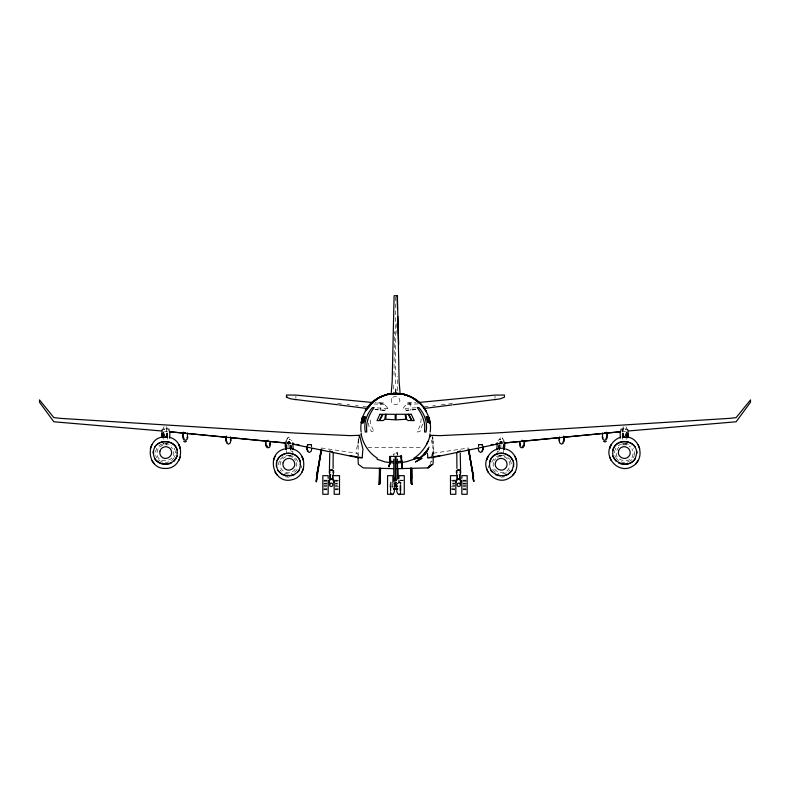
<?xml version="1.0" encoding="UTF-8"?>
<svg xmlns="http://www.w3.org/2000/svg" width="790" height="790" viewBox="0 0 790 790"><rect width="100%" height="100%" fill="white"/><g stroke="black" fill="none" stroke-linecap="round" stroke-linejoin="round"><path stroke-width="0.59" stroke-dasharray="3.95 2.96" d="M395.563 296.961L395.395 386.754M431.696 456.798L431.982 453.974L433.256 453.223L433.266 448.463L431.034 438.618M394.013 375.23L394.368 331.533M393.835 385.066L393.42 393.667M358.038 444.345L358.344 438.934M358.324 438.588L358.038 457.706M503.477 454.062L503.704 450.507M499.32 441.61L499.122 444.415L499.803 441.521C498.401 442.361 504.958 442.923 501.68 441.61L502.499 443.229M622.658 431.103L623.29 429.138L622.757 429.474L623.537 430.609L623.241 431.794M622.619 431.676L622.787 429.256M500.643 448.276L501.176 441.61L500.406 442.291L501.225 441.61L500.406 442.291M287.916 446.863L288.409 441.61L287.955 443.427M626.144 439.467L626.263 438.332M493.553 462.417C490.718 471.334 504.454 477.012 508.75 468.717C513.194 461.844 504.287 452.956 497.414 457.371M301.395 467.887L301.691 465.735M614.531 452.976L614.867 450.517M422.719 424.082L419.964 431.528L417.209 432.002L420.557 424.497L421.317 417.387M278.347 464.658L279.729 459.928M634.419 455.415L634.775 452.976L633.402 448.246M163.471 431.794L164.29 435.734M432.525 455.475L433.266 450.665M432.525 455.593L433.266 451.031M358.966 438.618L356.734 448.463L356.744 453.223L358.018 453.974L358.305 456.798M625.413 435.784L626.381 432.031M306.905 446.873L307.458 444.316L311.102 444.415L311.675 446.469M478.503 446.024L478.878 444.316L479.965 444.365M500.761 443.427L501.176 441.61L500.307 443.229M167.144 439.349L167.529 437.779M479.115 444.316L478.582 446.469L479.145 444.415M478.325 446.469L478.878 444.316L479.965 444.434M306.905 446.469L307.478 444.415L308.298 444.434M625.71 435.734L626.529 431.794M430.382 463.76L431.31 460.925L430.017 464.224M162.987 443.832L166.73 444.049L166.996 443.328M286.968 439.349L288.587 437.077L291.964 440.652M308.811 444.365L308.031 445.037L310.45 444.8L309.285 444.731M622.757 443.832L626.5 444.049L626.796 443.328M158.119 448.73C150.722 466.89 183.013 462.654 171.173 446.992M174.452 456.946L175.133 455.415M633.402 457.706L634.084 456.185M156.598 448.246L155.225 452.976L155.581 455.415M491.736 462.199L494.372 457.953M615.203 449.767L615.884 448.246M286.701 439.615L287.57 437.729M163.204 428.536L164.073 426.679M307.646 445.817L308.13 444.8M287.501 443.229L288.32 441.61C285.012 442.933 291.668 442.351 290.197 441.521L290.848 444.029M289.456 455.277L288.587 455.346L290.582 455.247M494.372 460.412L495.695 458.674M618.827 446.992C606.987 462.654 639.278 466.89 631.882 448.73M415.896 409.497L406.307 410.287L402.93 408.479L407.443 403.028L415.896 402.752M498.036 440.652L501.413 437.077L503.299 439.615M280.252 459.276L283.422 456.452L288.488 455.178M508.681 471.344L509.748 470.04M622.115 428.832L623.873 426.679M174.116 457.706L172.497 459.662A10.398 10.398 0 0 1 165.357 462.436M297.247 469.388L295.628 471.344A10.398 10.398 0 0 1 291.095 473.812M159.422 446.992L163.165 444.849L167.46 444.849M618.195 445.777C621.799 442.805 627.497 442.805 631.111 445.777M158.889 445.777C162.503 442.805 168.201 442.805 171.805 445.777M629.709 461.163L631.812 459.662M499.389 450.715L496.95 452.068L497.799 452.137M375.003 409.497L384.582 410.287L387.969 408.479L383.456 403.028L375.003 402.752M166.73 444.049L167.243 443.832M626.5 444.049L627.013 443.832M506.578 472.845L501.512 474.119M627.27 462.13L628.899 461.488M383.456 403.028L380.82 403.463L380.434 410.287M496.446 456.452L500.643 455.287M499.29 455.129L501.413 455.346L500.524 455.198M500.04 442.222L500.643 442.094M498.154 443.99L504.188 442.993M433.256 453.223L468.668 447.989M415.896 409.615L406.307 410.287M498.154 443.763L502.983 443.141M498.954 443.674L502.272 443.259M622.54 444.849L626.835 444.849L630.578 446.992M504.978 476.735L501.512 477.15A13.726 13.726 0 0 1 498.065 476.735M415.896 407.808L402.93 408.479M424.358 406.81L427.992 406.386M432.831 405.813L435.25 405.527M441.294 404.816L447.347 404.095M448.552 403.957L453.391 403.384M418.315 403.888L406.307 404.45M622.332 431.567L625.601 431.241M292.201 452.137L293.05 452.068L290.611 450.715M480.715 444.731L479.55 444.8L481.969 445.037L481.604 444.365L478.898 444.415M308.031 444.385L307.211 444.316L309.285 444.484M310.036 444.365L311.122 444.316L311.497 446.024M309.048 444.484L310.282 444.434M480.715 444.484L482.789 444.415L481.703 444.365L482.522 444.415L483.095 446.469M310.036 444.434L311.102 444.415M481.703 444.434L482.522 444.415L483.095 446.873M309.048 444.385L310.282 444.365M480.715 444.385L481.94 444.365M407.443 403.028L413.476 402.979M367.863 447.338L422.255 447.328M323.742 480.172L327.06 480.172M335.276 480.172L337.488 480.172M400.056 480.172L403.364 480.172M452.512 480.172L454.724 480.172M462.94 480.172L466.258 480.172M323.742 480.537L327.06 480.537M335.276 480.537L338.594 480.537M400.056 480.537L403.364 480.537M451.406 480.537L454.724 480.537M462.94 480.537L466.258 480.537M323.742 481.584L327.06 481.584M335.276 481.584L337.488 481.584M452.512 481.584L454.724 481.584M462.94 481.584L466.258 481.584M323.742 483.134L327.06 483.134M335.276 483.134L337.488 483.134M452.512 483.134L454.724 483.134M462.94 483.134L466.258 483.134M323.742 483.727L327.06 483.727M335.276 483.727L337.488 483.727M452.512 483.727L454.724 483.727M462.94 483.727L466.258 483.727M323.742 484.961L327.06 484.961M335.276 484.961L337.488 484.961M389.569 484.961L392.887 484.961M452.512 484.961L454.724 484.961M462.94 484.961L466.258 484.961M323.742 485.85L327.06 485.85M335.276 485.85L337.488 485.85M452.512 485.85L454.724 485.85M462.94 485.85L466.258 485.85M323.742 486.808L327.06 486.808M335.276 486.808L338.594 486.808M389.569 486.808L392.887 486.808M451.406 486.808L454.724 486.808M462.94 486.808L466.258 486.808M323.742 488.358L327.06 488.358M335.276 488.358L338.594 488.358M451.406 488.358L454.724 488.358M462.94 488.358L466.258 488.358M323.742 489.405L327.06 489.405M335.276 489.405L338.594 489.405M451.406 489.405L454.724 489.405M462.94 489.405L466.258 489.405M323.742 489.77L327.06 489.77M335.276 489.77L337.488 489.77M452.512 489.77L454.724 489.77M462.94 489.77L466.258 489.77M377.423 402.979L381.955 403.028M384.582 404.45L373.788 404.006M479.718 444.365L480.952 444.385M308.06 444.365L309.285 444.385M481.189 444.365L481.969 444.385M387.969 408.479L375.003 407.808M479.718 444.434L480.952 444.484M384.582 410.287L375.003 409.615M164.399 431.241L167.668 431.567M337.498 403.384L342.337 403.957M347.175 404.529L349.595 404.816M355.648 405.527L358.068 405.813M362.906 406.386L366.53 406.81M288.488 474.119L283.422 472.845M285.022 476.735L288.488 477.15A13.726 13.726 0 0 0 291.935 476.735M287.728 443.259L291.046 443.674M287.017 443.141L291.846 443.763M501.512 455.178L506.578 456.452L509.748 459.276M289.357 455.287L293.554 456.452M321.332 447.989L356.744 453.223M285.812 442.993L291.846 443.99M289.357 448.276L288.824 441.61L289.594 442.291L288.775 441.61L289.96 442.222M408.934 403.028L410.069 403.463L410.454 410.287M161.101 461.488L162.73 462.13M292.586 457.371C284.716 452.324 275.641 464.105 282.553 470.425C288.064 476.459 298.926 470.208 296.447 462.417M158.188 459.662L160.291 461.163M615.884 457.706L617.504 459.662A10.398 10.398 0 0 0 624.643 462.436M492.753 469.388L494.372 471.344A10.398 10.398 0 0 0 498.905 473.812M295.628 457.953L298.265 462.199M280.252 470.04L281.319 471.344M166.127 426.679L167.885 428.832M294.305 458.674L295.628 460.412M431.429 435.339L432.782 437.364L433.147 443.476L432.782 437.364M289.693 443.229L288.824 441.61L289.239 443.427M163.619 432.031L164.587 435.784M481.87 444.8L482.354 445.817M625.927 426.679L626.796 428.536M510.271 459.928L511.653 464.658M174.116 448.246L174.797 449.767M614.867 455.415L615.548 456.946M155.916 456.185L156.598 457.706M163.204 443.328L163.5 444.049M502.43 437.729L503.033 439.349M623.004 443.328L623.27 444.049M310.855 444.415L311.418 446.469L310.885 444.316M502.045 443.427L501.591 441.61L502.085 446.863M622.471 437.779L622.856 439.349M166.759 431.794L166.463 430.609L167.213 429.256L166.71 429.138L167.381 431.676M488.309 465.735L488.605 467.887M370.145 419.974L370.767 424.497L374.114 432.002L371.359 431.528L368.92 426.373L368.456 423.045M175.133 450.517L175.469 452.976M163.737 438.332L163.856 439.467M432.782 437.848L433.266 455.791M286.296 450.507L286.523 454.062M397.617 390.596L397.321 376.465M396.807 323.505L396.965 333.568M494.994 395.978L494.994 398.437M397.735 454.823L397.735 452.374L394.022 452.374L394.022 454.823M397.449 455.642L397.449 453.292L393.805 453.292L393.805 455.642M392.887 483.727L392.887 488.358M295.894 395.978L295.894 398.437M391.682 398.535L391.682 402.594C393.42 405.231 397.775 405.25 399.503 402.594C401.764 397.469 394.437 394.25 391.682 398.535M499.803 439.349L500.524 439.734L499.803 439.349M623.27 428.289L624.011 428.674L623.27 428.289M290.197 439.349L289.476 439.734L290.197 439.349M166.73 428.289L165.989 428.674L166.73 428.289"/><path stroke-width="1.19" d="M333.084 468.431L333.183 453.341M460.244 453.341L460.56 469.467M402.219 466.959C398.96 431.33 404.618 493.414 401.123 456.561M499.359 449.638L499.221 445.333L499.004 448.997L499.221 445.866L499.221 446.39M379.082 484.487L379.467 468.302L380.553 468.253L380.188 483.648L379.082 484.487L379.891 483.648L380.257 468.253M379.378 484.487L379.595 475.244M167.213 437.137L167.312 433.819L167.47 436.791M290.641 449.638L290.779 445.333L290.997 448.997L290.779 445.866L290.779 446.39M286.237 449.638L286.385 445.333L286.385 445.866M162.789 437.137L162.918 433.819L162.789 437.314M169.672 438.085L169.87 433.236L168.734 428.94M627.783 436.87L627.922 433.236L627.695 436.475M293.149 449.757L292.804 442.647M504.297 448.601L504.454 445.135L504.188 448.819M362.166 422.828L362.205 422.206M622.53 436.791L622.688 433.819L622.787 437.137M162.701 437.779L162.918 434.273M429.395 422.591L427.746 416.636L429.079 419.431L429.474 422.907L429.385 421.712M293.05 444.187L358.403 457.736L362.166 457.736L362.916 449.115L359.539 435.32L349.931 435.626L295.46 433.068L60.109 418.344L53.858 417.604L39.5 399.908L39.5 402.248L53.858 421.781L161.13 430.925M317.392 475.244C316.928 470.307 315.941 489.988 316.514 478.039L321.135 449.184M316.494 481.337L321.244 450.389M627.803 437.255L628.001 430.195L626.796 428.94L625.512 429.326M361.899 419.204C359.638 431.251 364.921 409.595 361.929 419.016L362.126 418.651M504.326 449.401L504.82 445.066L503.665 440.652M306.905 446.873L307.458 451.288L309.285 452.473L311.122 451.288L311.872 448.424M362.6 419.016C365.918 409.348 359.035 433.552 363.015 417.337M366.56 428.417C366.392 420.665 369.76 413.644 374.114 407.541L372.554 407.541C366.639 413.841 363.489 423.509 365.316 432.002L366.728 432.002L366.58 428.575M519.563 442.361L520.116 446.755L520.966 447.644L522.94 447.644L524.343 445.451L523.977 440.642M563.971 441.689L563.606 436.88M362.205 418.404L362.926 416.636L361.405 422.591M367.913 407.541C362.462 414.227 359.934 423.479 361.119 432.002M361.761 420.527L361.474 422.245M362.768 419.016L363.064 417.831M164.35 436.88C144.886 437.295 145.913 469.142 165.357 468.45C183.122 469.122 186.43 441.185 169.366 437.295M284.459 448.977C265.084 453.509 273.133 485.425 292.488 479.599C307.547 476.153 307.517 452.423 292.488 448.977M361.83 419.342L361.455 422.206L361.672 421.139M430.185 432.002C433.187 412.192 415.619 393.232 395.8 393.371M362.245 420.527L361.85 422.897L362.926 417.337M362.877 419.016L362.995 418.108M513.619 466.663L513.619 462.723M152.974 453.006L153.25 451.041M276.382 462.723L276.382 466.663M316.207 481.337L317.096 475.244M622.688 434.273L622.856 433.118L622.668 437.344L623.29 437.127M389.964 458.19L390.507 456.62L390.507 462.407L388.966 466.633L389.993 460.995L389.924 456.413L401.577 456.334L401.597 458.141M390.507 456.62L389.253 466.633M390.211 456.63L390.211 462.407L388.966 466.633M230.542 440.623L230.542 438.164M306.658 446.469L306.658 448.927L308.06 450.665M519.81 441.926L520.383 445.451M559.458 438.164L559.458 440.623M359.154 437.522L359.539 435.32M265.44 441.926L265.993 445.451L267.8 446.39M316.444 476.044L321.629 449.214L316.741 476.044M332.294 479.283L333.686 472.124L332.718 470.208L331.464 469.922L330.21 470.208L329.252 472.124L330.645 479.283L332.294 479.283L330.645 479.283M459.355 479.283L460.748 472.124L459.79 470.208L458.536 469.922L457.282 470.208L456.314 472.124L457.706 479.283L459.355 479.283L457.706 479.283M329.252 481.387L330.645 474.583M456.314 481.387L457.479 475.718M183.458 432.278L182.905 437.917L183.458 439.22L185.294 440.405L187.121 439.22L187.684 437.917L187.309 433.137M226.394 436.88L226.029 441.689M266.023 440.642L265.657 445.451L267.06 447.644L269.035 447.644L269.884 446.755L270.437 442.361M602.691 433.137L602.316 437.917L602.879 439.22L604.706 440.405L606.542 439.22L607.095 437.917L606.542 432.278M559.577 436.88L559.004 440.139L559.774 442.993L561.581 444.168L563.418 442.993M430.106 436.88L430.461 435.32L440.07 435.626L494.54 433.068L729.891 418.344L736.142 417.604L750.5 399.908L750.5 402.248L736.142 421.781L628.87 430.925M429.957 433.819C430.096 441.097 422.048 453.48 413.96 458.121L414.444 458.921L418.611 457.588L406.307 461.765L396.847 463.177M183.211 432.367L182.47 435.626L184.06 438.598M226.345 436.11L225.594 439.398L227.184 442.361M362.097 419.016L362.798 416.952M488.042 456.363L486.502 460.175C487.944 454.843 492.21 450.507 497.512 448.977M611.174 444.681L609.633 448.493C611.075 443.17 615.341 438.835 620.634 437.295M332.985 472.756L333.686 470.692M460.057 472.756L460.748 470.692M333.686 482.759C333.696 477.693 329.242 477.693 329.252 482.759L330.576 483.994M456.314 482.759C456.304 477.693 460.758 477.693 460.748 482.759L459.425 483.994M497.196 442.647L496.851 449.757M429.592 465.33L428.723 467.532L427.805 467.897L396.807 468.687M329.44 469.467L329.756 453.341M164.419 437.393L165.742 437.275M150.278 448.592L151.887 444.681M273.399 460.274L275.019 456.363M165.811 437.393L166.828 434.954L165.742 437.492M362.225 418.404L362.847 416.952M488.003 456.502C479.678 469.418 496.318 486.383 509.283 478.009C521.124 471.66 518.645 452.087 505.541 448.977M611.124 444.819C602.81 457.736 619.449 474.701 632.415 466.327C645.578 459.425 640.65 437.127 625.65 436.88M178.826 460.531L180.436 456.669M301.958 472.213L303.567 468.351M362.442 419.016L362.956 417.831M286.335 440.652L285.18 445.066L285.674 449.401M429.049 447.12L425.277 454.112L418.177 458.97L425.277 454.112L427.913 449.095M426.748 443.95L427.874 441.383M177.306 455.978L174.116 461.093M276.925 460.827L279.729 456.63L284.281 454.033M489.563 461.745C491.429 455.494 498.569 452.107 504.721 453.657M612.694 450.063C615.469 440.277 630.223 438.736 635.387 447.308M429.632 465.656L428.723 467.532L431.083 465.043M286.197 448.997L286.987 448.207L290.799 448.424M267.563 441.136L268.047 440.188M186.865 437.917L187.418 436.86M621.266 428.94L620.13 433.236L620.328 438.085M269.617 445.451L270.19 441.926M394.575 477.98L394.605 480.063L396.195 480.369M365.326 410.751C375.724 391.425 404.46 387.535 419.678 403.196L412.943 398.14M366.165 409.862C378.716 388.028 414.157 388.236 425.978 410.751M512.572 475.353L514.981 472.213M635.693 463.671L638.113 460.531M368.12 407.916L372.564 402.396L378.38 398.14L371.626 403.196L372.564 402.396L366.224 410.188M297.899 471.986L299.203 470.406M154.613 447.308C159.778 438.736 174.531 440.277 177.306 450.063M512.256 470.406L507.713 474.602L502.588 475.995M635.387 458.723C631.862 464.224 624.149 465.922 618.461 462.92M332.294 479.115L330.645 479.115M459.355 479.115L457.706 479.115M186.47 441.205L185.048 442.045L183.606 441.205M431.044 464.885L427.805 467.897L433.019 464.224L433.266 457.706M606.394 441.205L604.952 442.045L603.53 441.205M184.396 433.483L185.294 432.663L184.129 432.752L185.294 432.713M481.94 450.665L483.342 448.927L483.342 446.469M562.816 442.361L564.406 439.398L563.655 436.11M605.94 438.598L607.53 435.626L606.789 432.367M378.163 398.101L370.905 403.433M395.928 479.332L395.207 479.194L395.207 457.094M624.258 437.275L625.581 437.393M385.856 394.882L378.677 397.834C388.828 392.126 401.685 391.889 411.975 397.429M332.718 470.208L330.21 470.208M459.79 470.208L457.282 470.208M163.017 437.344L163.52 437.127M386.883 394.457L395.662 393.252L387.219 394.309L378.677 397.834M390.912 482.374L390.576 484.211M171.539 462.92C165.851 465.922 158.138 464.224 154.613 458.723M294.66 474.602L289.555 475.995M499.201 448.424L503.013 448.207L503.803 448.997M330.042 450.952L329.44 451.199L330.042 451.436M459.958 451.436L460.56 451.199L459.958 450.952M496.95 444.187L431.597 457.736L427.834 457.736L427.469 453.154M522.2 446.39L524.007 445.451L524.56 441.926M427.834 457.736L440.07 455.613M396.847 461.844L401.281 461.084M494.994 399.641L500.475 398.772L504.435 397.212L504.435 395.04L494.994 395.089L418.315 402.525M491.015 444.731L493.365 444.395M393.983 393.568L404.717 394.575M424.358 408.42L452.186 404.895M389.124 394.259L391.307 393.993M453.391 404.737L494.994 399.552M495.646 444.089L497.858 443.812M386.587 394.575L395.662 393.469L404.717 394.289M285.279 453.657C291.431 452.107 298.571 455.494 300.437 461.745M504.188 442.993L620.022 431.784L606.641 433.088M504.484 442.993L520.294 441.452M523.938 441.106L559.211 437.68M564.08 437.216L602.997 433.443M397.498 488.289C394.872 491.923 400.026 498.016 400.639 492.348M332.244 451.505L330.694 451.505M459.306 451.505L457.756 451.505M390.29 460.985L393.39 461.617M394.091 295.727L392.186 381.373L391.178 393.687L400.125 393.687L399.118 381.373L397.429 295.727M394.941 295.727L396.363 295.727M410.701 468.253L411.373 483.579L412.133 484.369L411.077 483.579L410.701 468.253L411.738 468.302L412.133 484.369M379.763 468.302L363.272 467.897L358.285 464.224L358.038 458.17M411.738 468.302L411.699 478.631M334.17 475.669L339.503 475.669L339.503 494.273L334.17 494.273L334.17 480.172M455.83 475.669L450.498 475.669L450.498 494.273L455.83 494.273L455.83 480.172M397.232 478.997L397.785 478.997L398.032 476.34L397.735 468.243M393.904 480.755L396.215 480.735M394.654 482.591L396.61 482.591M394.141 483.678L395.859 483.678M397.113 483.678L397.617 483.678M394.654 484.764L396.61 484.764M394.141 486.176L395.859 486.176M396.264 486.176L396.896 486.176M397.113 486.176L397.617 486.176M393.292 488.941L397.913 488.941M392.887 494.273L387.554 494.273L387.554 475.669L392.887 475.669L392.887 483.134M398.95 494.273L404.282 494.273L404.282 475.669L398.95 475.669L398.95 478.394M472.608 475.244L473.556 476.044L472.608 475.244L473.793 481.337L468.865 449.184M468.756 450.389L473.487 478.039M401.192 462.348L402.505 466.969M380.622 468.332L393.351 468.658M604.706 432.713L605.871 432.752L604.706 432.683L605.604 433.483M398.99 482.305L400.639 482.542L400.639 484.231M372.584 402.525L295.894 395.089L286.464 395.04L286.464 397.212L290.414 398.772L295.894 399.641M285.812 442.993L169.978 431.784L183.359 433.088M187.003 433.443L225.92 437.216M230.789 437.68L266.062 441.106M269.706 441.452L285.516 442.993M395.662 393.469L404.45 394.457L412.627 397.834M500.445 475.995L495.34 474.602M287.412 475.995L282.287 474.602L277.744 470.406M295.894 399.552L337.498 404.737M292.142 443.812L294.354 444.089M338.713 404.895L366.53 408.42M397.321 393.568L398.16 393.687M393.292 463.029L384.997 461.883L377.107 459.257L377.225 458.121C368.9 452.907 363.143 444.099 361.228 434.52M296.635 444.395L298.985 444.731M349.931 455.613L362.166 457.736M286.464 396.629L287.037 396.778M164.488 429.326L163.204 428.94L161.999 430.195L162.197 437.255M166.71 437.127L167.332 437.344L167.144 433.118L167.312 434.352M505.719 454.033L510.271 456.63L513.075 460.827M626.48 437.127L626.983 437.344M394.289 480.567L394.872 480.972M413.18 398.101L420.399 403.433M226.582 442.993L228.419 444.168L230.226 442.993L230.996 440.139L230.423 436.88M615.884 461.093L612.694 455.978M490.797 470.406L492.101 471.986M423.391 407.541L425.978 410.889M274.95 472.124L277.428 475.353M151.818 460.442L154.307 463.671M395.326 483.895L395.326 484.063M602.582 436.86L603.135 437.917M521.953 440.188L522.437 441.136M428.141 417.337L427.805 416.636L428.111 417.495M429.296 419.016L428.289 416.636L429.484 419.786M624.258 437.492L623.172 434.954L624.189 437.393M427.726 416.952L428.032 417.683M428.595 417.831L429.039 419.016M609.564 456.669L611.174 460.531M486.433 468.351L488.042 472.213M638.113 444.681L639.722 448.592M514.981 456.363L516.601 460.274M428.595 418.404L428.703 419.016M429.049 418.404L428.358 416.636L429.207 419.016M301.997 456.502L303.498 460.175L301.958 456.363M178.876 444.819L180.367 448.493L178.826 444.681M429.345 419.144L429.948 422.907L429.404 420.527M428.486 417.831L428.871 419.016M428.654 417.337L428.832 417.831M456.314 470.692L457.015 472.756M329.252 470.692L329.944 472.756M429.879 422.245L429.77 421.712L429.938 422.828M459.355 474.583L460.748 481.387M332.521 475.718L333.686 481.387M473.556 476.044L468.371 449.214L473.259 476.044M472.904 475.244L473.793 481.337M636.75 451.041L637.026 453.006M483.095 446.873L482.542 451.288L480.715 452.473L478.878 451.288L478.128 448.424M473.19 478.039L473.506 481.337M393.756 480.755L393.805 459.178M285.812 448.819L285.546 445.135L285.704 448.601M162.306 436.475L162.078 433.236L162.217 436.87M397.716 478.177L397.449 459.178M627.211 437.137L627.082 433.819L627.3 437.779M627.082 434.273L627.211 437.314M503.763 449.638L503.615 445.333L503.615 445.866M397.084 295.727L397.518 309.137M397.755 316.454L398.654 344.529M401.409 456.571L401.488 462.348M456.818 453.341L456.916 468.431M461.834 478.394L461.834 475.669L467.176 475.669L467.176 494.273L461.834 494.273L461.834 480.172M400.639 485.554L400.639 491.025M400.224 485.554L400.224 491.025M398.95 480.172L398.95 483.134M396.481 484.793L396.481 489.326L394.773 489.326L394.773 484.793M396.076 457.094L396.076 479.194M395.662 389.223L395.662 393.351M393.706 488.289C396.333 492.002 391.178 497.937 390.576 492.368M390.576 485.524L390.576 491.054M361.228 433.315L361.228 434.925M328.166 478.394L328.166 475.669L322.824 475.669L322.824 494.273L328.166 494.273L328.166 480.172M362.719 422.206L362.768 422.907L364.407 416.636L363.005 419.549L362.719 422.206M363.479 422.206L363.519 422.907L365.168 416.636L363.479 422.206M396.175 414.316L396.037 419.855L405.754 419.302L405.201 414.266L396.175 414.316M424.586 430.086L424.615 432.002L426.017 432.002C427.874 423.539 424.763 413.832 418.828 407.541L417.238 407.541C421.86 414.049 425.573 421.84 424.586 430.086M504.099 444.582L503.971 446.923L504.099 444.582M428.644 422.591L426.965 416.636L428.348 419.549L428.644 422.591M427.884 422.591L426.185 416.636L427.607 419.658L427.884 422.591M160.005 451.041L159.817 452.571A5.797 5.797 0 0 0 161.535 456.748C165.466 461.024 173.138 456.571 171.41 451.041A6.123 6.123 0 0 0 168.675 447.446C165.456 445.56 160.893 447.377 160.005 451.041M283.136 462.723L282.948 464.253A5.797 5.797 0 0 0 284.667 468.421C288.597 472.706 296.27 468.253 294.542 462.723A6.123 6.123 0 0 0 291.806 459.118C288.587 457.242 284.015 459.059 283.136 462.723M495.458 462.723C493.73 468.253 501.403 472.706 505.333 468.421A5.797 5.797 0 0 0 507.052 464.253C507.219 459.859 501.926 456.877 498.194 459.118A6.123 6.123 0 0 0 495.458 462.723M618.59 451.041C616.862 456.571 624.535 461.024 628.465 456.748A5.797 5.797 0 0 0 630.183 452.571C630.351 448.177 625.048 445.195 621.325 447.446A6.123 6.123 0 0 0 618.59 451.041M177.187 452.759C177.622 467.631 153.102 467.631 153.507 452.759C153.082 437.867 177.641 437.867 177.187 452.759M300.309 464.441C300.743 479.313 276.233 479.313 276.638 464.441C276.204 449.55 300.773 449.54 300.309 464.441M490.077 461.449C485.771 475.797 509.501 481.841 512.957 467.433C517.292 453.075 493.503 447.012 490.077 461.449M613.208 449.767C608.902 464.115 632.632 470.159 636.078 455.761C640.423 441.393 616.635 435.329 613.208 449.767M386.33 414.266L385.589 419.184L395.178 419.855L395.178 414.316L386.33 414.266M385.589 414.266L384.75 419.372L383.209 420.547L379.644 420.586L383.12 414.266L385.589 414.266M329.914 483.539L329.4 484.793L329.914 486.038L331.168 486.561L332.422 486.038L332.936 484.793L332.422 483.539L331.168 483.016L329.914 483.539M457.578 483.539L457.064 484.793L457.578 486.038L458.832 486.561L460.086 486.038L460.6 484.793L460.086 483.539L458.832 483.016L457.578 483.539M379.951 414.266L376.988 420.596L379.121 420.596L382.528 414.266L379.951 414.266M428.15 449.194L421.653 456.719L428.15 449.194M421.87 458.338L415.5 461.883L421.87 458.338M408.321 414.266L405.902 414.266L406.554 419.47L408.144 420.547L411.521 420.547L408.321 414.266M411.274 414.266L408.815 414.266L412.034 420.547L414.227 420.596L411.274 414.266M428.101 416.715L428.289 417.337L428.101 416.715M286.059 446.952L285.901 444.582L286.029 446.923"/></g></svg>
